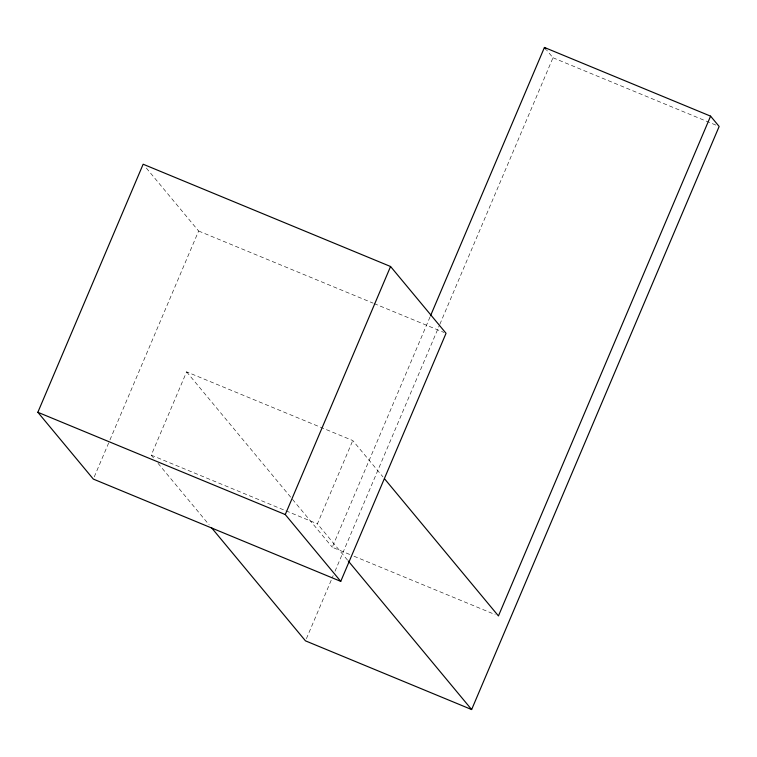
<?xml version="1.0" encoding="UTF-8"?>
<svg xmlns="http://www.w3.org/2000/svg" width="757" height="757" viewBox="0 0 757 757"><rect width="100%" height="100%" fill="white"/><g stroke="black" fill="none" stroke-linecap="round" stroke-linejoin="round"><path stroke-width="0.57" stroke-dasharray="3.79 2.84" d="M94.256 476.91L109.491 441.009M109.954 439.921L198.627 231.017L146.148 167.827M153.501 457.862L151.249 455.146L186.61 371.848L352.771 440.536L382.957 476.891M347.501 560.076L317.41 523.835L352.771 440.536M349.649 554.427L332.276 547.245L430.042 316.909M306.405 638.681L333.184 575.585M335.029 571.232L439.391 325.378M439.855 324.289L552.989 57.769L546.563 50.028M552.989 57.769L718.062 126.003M198.627 231.017L373.021 303.112M374.109 303.566L443.867 332.399M151.249 455.146L284.831 510.369M285.919 510.814L317.41 523.835M353.992 556.225L495.173 614.589M186.61 371.848L332.276 547.245M158.014 463.303L209.178 524.904"/><path stroke-width="1.14" d="M37.85 412.281L143.149 164.222L390.565 266.502L446.043 333.298L340.745 581.367L93.329 479.086L37.85 412.281L285.266 514.561L340.745 581.367M285.266 514.561L390.565 266.502M430.506 315.82L544.425 47.454L710.586 116.143L719.15 126.457L471.639 709.546L305.478 640.857L211.44 527.62M710.586 116.143L498.437 615.933L384.471 478.708M544.425 47.454L545.854 49.167M348.258 560.984L471.639 709.546"/></g></svg>
